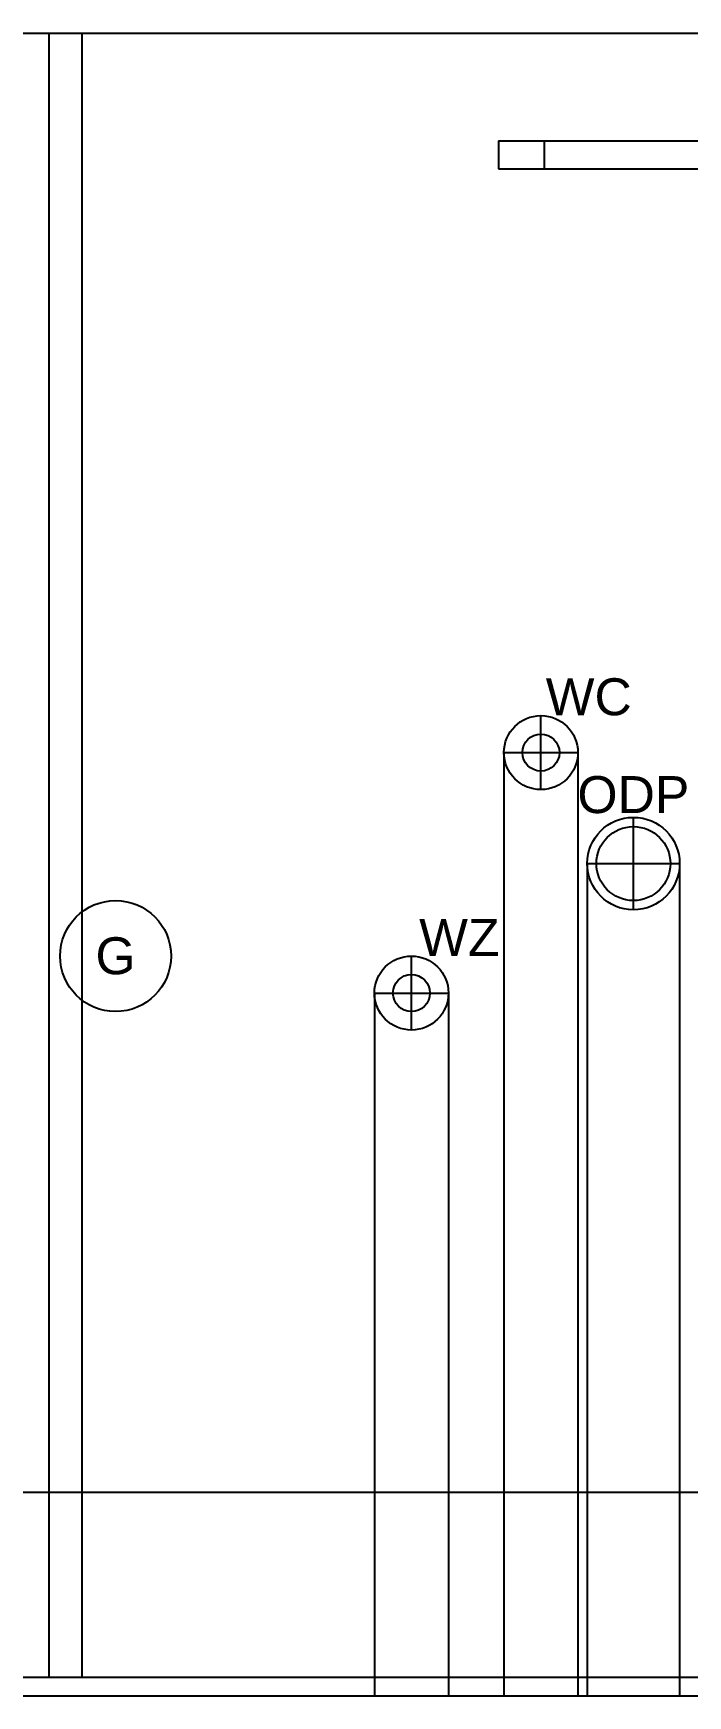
# Model space of a CAD drawing. Header units: millimetres. Extents: x 976 to 9349, y -1578 to 2211.
# Drawn here: x 2407.7 to 2443.1, y 1529.9 to 1619.8 of the extents above; entities that cross this region are included whole.
import ezdxf

# ---------------------------------------------------------------- set-up
doc = ezdxf.new("R2010")
doc.units = ezdxf.units.MM
for name, color, linetype in [('Meble', 42, 'Continuous'), ('Meble wnętrze', 52, 'Continuous'), ('Płytki', 254, 'Continuous'), ('Usunięte', 10, 'Continuous'), ('Ściany', 7, 'Continuous')]:
    doc.layers.add(name, color=color, linetype=linetype)

# ---------------------------------------------------------------- blocks, each defined once
blk = doc.blocks.new('Z$W@#22704')
blk.add_circle((3, 3), 3)
at = {"insert": (3, 3), "char_height": 2, "width": 3.91634, "attachment_point": 5}
blk.add_mtext('{\\fArial|b0|i0|c238|p0;G}', dxfattribs=at)
blk = doc.blocks.new('Z$W@#30836')
blk.add_line((0, 0), (252.2, 0))
blk = doc.blocks.new('Z$W@#292')
for p, q in [((0, 1.5), (15, 1.5)), ((0, 1.5), (0, 0)), ((2.5, 0), (2.5, 1.5)), ((12.5, 0), (12.5, 1.5)), ((15, 1.5), (15, 0)), ((0, 0), (15, 0))]:
    blk.add_line(p, q)
blk = doc.blocks.new('Z$W@#27593')
for p, q in [((0, 0), (0, 88.9)), ((0, 88.9), (60, 88.9)), ((60, 0), (60, 88.9)), ((0, 10), (60, 10)), ((0, 0), (60, 0))]:
    blk.add_line(p, q)
blk.add_blockref('Z$W@#292', (22.5, 81.575))
blk = doc.blocks.new('Z$W@#22725')
for p, q in [((0, 0), (0, 88.9)), ((0, 88.9), (80, 88.9)), ((80, 0), (80, 88.9)), ((0, 10), (80, 10)), ((0, 0), (80, 0))]:
    blk.add_line(p, q)
blk.add_blockref('Z$W@#292', (32.5, 81.575))
blk = doc.blocks.new('Z$W@#2324')
blk.add_line((0, 0), (251, 0))

msp = doc.modelspace()

# ---------------------------------------------------------------- linework, layer by layer
at = {"layer": 'Meble wnętrze'}
msp.add_line((2408.519, 1619.808), (2408.519, 1530.908), dxfattribs=at)
at = {"layer": 'Płytki'}
msp.add_line((2280.319, 1530.908), (2609.319, 1530.908), dxfattribs=at)
at = {"layer": 'Usunięte'}
for p, q in [((2435.119, 1578.908), (2435.119, 1582.908)), ((2435.119, 1578.908), (2435.119, 1582.908)), ((2433.119, 1580.908), (2437.119, 1580.908)), ((2433.119, 1580.908), (2437.119, 1580.908)), ((2433.119, 1580.908), (2433.119, 1529.908)), ((2437.119, 1580.908), (2437.119, 1529.908)), ((2440.119, 1572.408), (2440.119, 1577.408)), ((2437.619, 1574.908), (2442.619, 1574.908)), ((2437.619, 1574.908), (2437.619, 1529.908)), ((2442.619, 1574.908), (2442.619, 1529.908)), ((2428.119, 1565.908), (2428.119, 1569.908)), ((2426.119, 1567.908), (2430.119, 1567.908)), ((2426.119, 1567.908), (2426.119, 1529.908)), ((2430.119, 1567.908), (2430.119, 1529.908))]:
    msp.add_line(p, q, dxfattribs=at)
for centre, radius in [((2435.119, 1580.908), 2), ((2435.119, 1580.908), 1), ((2440.119, 1574.908), 2.5), ((2440.119, 1574.908), 2), ((2428.119, 1567.908), 2), ((2428.119, 1567.908), 1)]:
    msp.add_circle(centre, radius, dxfattribs=at)

# ---------------------------------------------------------------- block references
at = {"layer": 'Meble'}
for name, p in [('Z$W@#2324', (2280.319, 1619.808)), ('Z$W@#22725', (2330.319, 1530.908)), ('Z$W@#27593', (2410.319, 1530.908))]:
    msp.add_blockref(name, p, dxfattribs=at)
at = {"layer": 'Usunięte'}
msp.add_blockref('Z$W@#22704', (2409.119, 1566.908), dxfattribs=at)
at = {"layer": 'Ściany'}
msp.add_blockref('Z$W@#30836', (2280.119, 1529.908), dxfattribs=at)

# ---------------------------------------------------------------- texts
at = {"layer": 'Usunięte', "char_height": 2, "attachment_point": 5}
for s, insert, width in [('{\\fArial|b0|i0|c238|p0;WC}', (2437.706, 1583.913), 9.88531), ('{\\fArial|b0|i0|c238|p0;ODP}', (2440.119, 1578.624), 6), ('{\\fArial|b0|i0|c238|p0;WZ}', (2430.706, 1570.913), 9.88531)]:
    msp.add_mtext(s, dxfattribs=dict(at, insert=insert, width=width))

doc.saveas('drawing.dxf')
